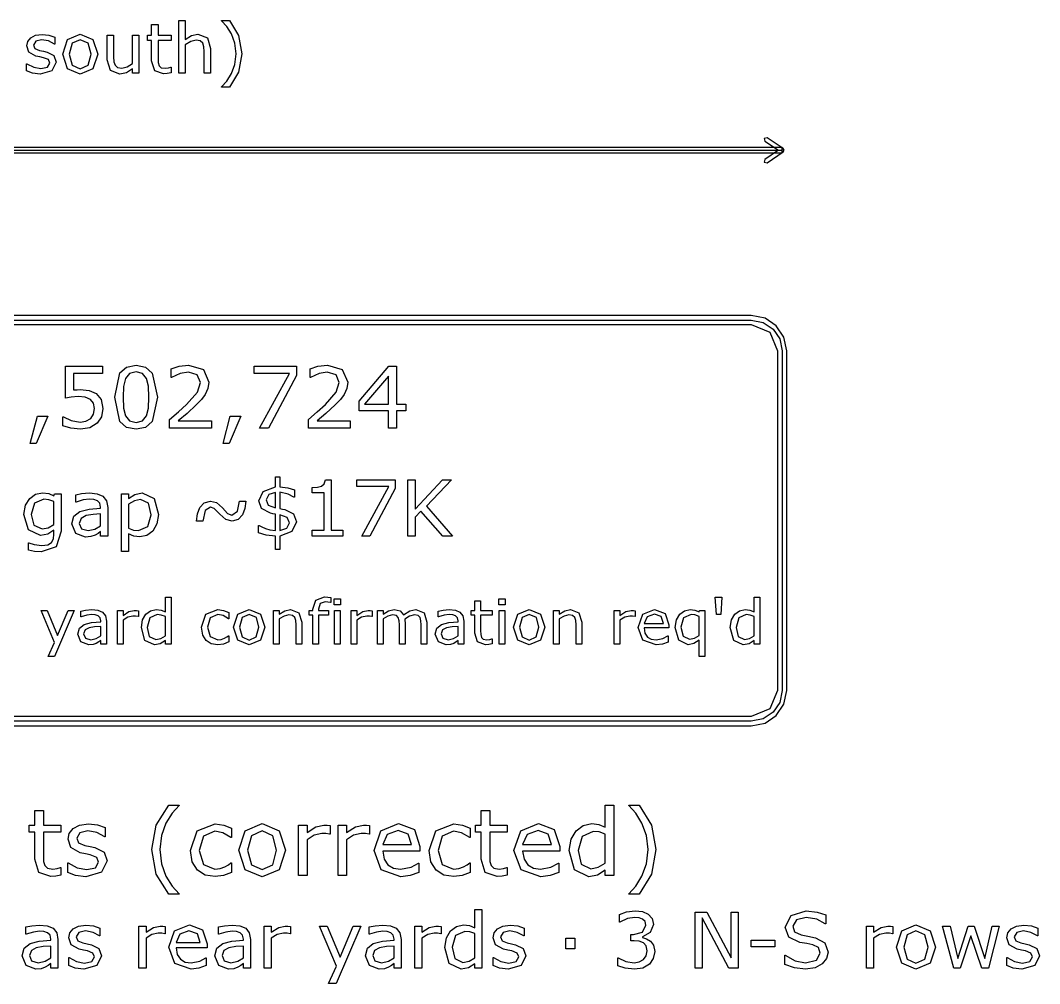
# Model space of a CAD drawing. Extents: x -1 to 182, y 89 to 480.
# Drawn here: x 127.88 to 162.81, y 310.62 to 343.65 of the extents above; entities that cross this region are included whole.
import ezdxf

# ---------------------------------------------------------------- set-up
doc = ezdxf.new("R2010")
doc.units = 0
doc.header["$MEASUREMENT"] = 0
doc.layers.add('Layer 1', color=7, linetype='Continuous')

msp = doc.modelspace()

# ---------------------------------------------------------------- linework, layer by layer
at = {"layer": 'Layer 1', "color": 7}
for points in [[(133.047654, 341.853791), (132.912778, 341.827047), (132.783717, 341.816596), (132.48141, 341.923567), (132.377929, 342.266567), (132.377929, 342.957224), (132.230262, 342.957224), (132.230262, 343.140932), (132.377929, 343.140932), (132.377929, 343.514166), (132.596519, 343.514166), (132.596519, 343.140932), (133.047654, 343.140932), (133.047654, 342.957224), (132.596519, 342.957224), (132.596519, 342.365399), (132.601176, 342.204943), (132.633733, 342.097975), (132.703495, 342.029374), (132.840695, 342.008445), (132.952317, 342.023553), (133.036031, 342.050294), (133.047646, 342.050294), (133.047654, 341.853791)], [(134.39757, 341.842176), (134.17898, 341.842176), (134.17898, 342.581664), (134.168529, 342.749095), (134.130159, 342.872343), (134.046442, 342.944434), (133.904591, 342.968855), (133.717393, 342.924672), (133.530196, 342.811889), (133.530196, 341.842176), (133.311605, 341.842176), (133.311605, 343.651365), (133.530196, 343.651365), (133.530196, 342.996755), (133.741812, 343.129306), (133.966215, 343.176976), (134.287125, 343.050241), (134.397583, 342.685148), (134.39757, 341.842176)], [(135.474248, 342.50725), (135.3603, 341.87822), (135.040554, 341.363135), (134.774291, 341.363135), (134.774291, 341.37475), (134.953351, 341.571248), (135.112643, 341.829373), (135.226588, 342.143306), (135.269609, 342.507237), (135.226588, 342.870007), (135.112643, 343.185101), (134.953351, 343.443226), (134.774291, 343.639726), (134.774291, 343.651342), (135.040554, 343.651342), (135.3603, 343.136257), (135.474248, 342.507227), (135.474248, 342.50725)], [(129.108365, 342.216572), (128.960699, 341.924729), (128.559562, 341.810783), (128.294463, 341.844502), (128.093311, 341.920077), (128.093311, 342.165412), (128.104926, 342.165412), (128.335143, 342.041), (128.578152, 341.995655), (128.803719, 342.042164), (128.88511, 342.188666), (128.840928, 342.304937), (128.671168, 342.372377), (128.549085, 342.396798), (128.413047, 342.427029), (128.170038, 342.55958), (128.099114, 342.775844), (128.131668, 342.926998), (128.232826, 343.053733), (128.397931, 343.139776), (128.623499, 343.17233), (128.858366, 343.143263), (129.057192, 343.074662), (129.057192, 342.840956), (129.045577, 342.840956), (128.842102, 342.944439), (128.607235, 342.987458), (128.404921, 342.94095), (128.322369, 342.804912), (128.372364, 342.683989), (128.530495, 342.617714), (128.665369, 342.589808), (128.790943, 342.564223), (129.025813, 342.444465), (129.108365, 342.216572), (129.108365, 342.216572)], [(130.528044, 342.490973), (130.365264, 341.989842), (129.929245, 341.806132), (129.4909, 341.989842), (129.329282, 342.490973), (129.4909, 342.992104), (129.929245, 343.176976), (130.365264, 342.992104), (130.528044, 342.490973), (130.528044, 342.490973)], [(131.943073, 341.842176), (131.72448, 341.842176), (131.72448, 341.986353), (131.512867, 341.85264), (131.289625, 341.806132), (130.97104, 341.930541), (130.857092, 342.297963), (130.857092, 343.140932), (131.075686, 343.140932), (131.075686, 342.401444), (131.084972, 342.231687), (131.124506, 342.111926), (131.205895, 342.037512), (131.351236, 342.014255), (131.536108, 342.058438), (131.724467, 342.171222), (131.724467, 343.140929), (131.94306, 343.140929), (131.943073, 341.842176)], [(130.302476, 342.490973), (130.203646, 342.865369), (129.929245, 342.988617), (129.652517, 342.865369), (129.554849, 342.490973), (129.653679, 342.120065), (129.929245, 341.994491), (130.202482, 342.118903), (130.302476, 342.490973), (130.302476, 342.490973)], [(153.470025, 339.624743), (153.373907, 339.605111), (153.393037, 339.508993), (153.86174, 339.196351), (153.393037, 338.883709), (153.373907, 338.787592), (153.470025, 338.76796), (154.026062, 339.138479), (154.057118, 339.196357), (154.026062, 339.254234), (153.470025, 339.624743)], [(94.720714, 339.288847), (94.720714, 339.103845), (153.987306, 339.103845), (153.987306, 339.288847), (94.720714, 339.288847)], [(94.720714, 339.196346), (153.987306, 339.196346)], [(95.779046, 333.534167), (95.305597, 333.438446), (94.918738, 333.177496), (94.657788, 332.790637), (94.562067, 332.317188), (94.562067, 320.675536), (94.657788, 320.202087), (94.918738, 319.815228), (95.305597, 319.554278), (95.779046, 319.458557), (152.928974, 319.458557), (153.402423, 319.554278), (153.789282, 319.815228), (154.050232, 320.202087), (154.145953, 320.675536), (154.145953, 332.317188), (154.050232, 332.790637), (153.789282, 333.177496), (153.402423, 333.438446), (152.928974, 333.534167), (95.779046, 333.534167)], [(95.779046, 333.37552), (152.928974, 333.37552), (153.34169, 333.292606), (153.678008, 333.066222), (153.904392, 332.729904), (153.987306, 332.317188), (153.987306, 320.675536), (153.904392, 320.26282), (153.678008, 319.926502), (153.34169, 319.700118), (152.928974, 319.617204), (95.779046, 319.617204), (95.36633, 319.700118), (95.030012, 319.926502), (94.803628, 320.26282), (94.720714, 320.675536), (94.720714, 332.317188), (94.803628, 332.729904), (95.030012, 333.066222), (95.36633, 333.292606), (95.779046, 333.37552), (95.779046, 333.37552)], [(95.779046, 333.216873), (152.928974, 333.216873), (153.566735, 332.954949), (153.828659, 332.317188), (153.828659, 320.675536), (153.566735, 320.037775), (152.928974, 319.775851), (95.779046, 319.775851), (95.141285, 320.037775), (94.879361, 320.675536), (94.879361, 332.317188), (95.141285, 332.954949), (95.779046, 333.216873), (95.779046, 333.216873)], [(130.709881, 330.343539), (130.65588, 330.06074), (130.508084, 329.833362), (130.263654, 329.679886), (129.936801, 329.627305), (129.602842, 329.664251), (129.331414, 329.750939), (129.331414, 330.050791), (129.351311, 330.050791), (129.624162, 329.924313), (129.931121, 329.873155), (130.125811, 329.901577), (130.294922, 330.001052), (130.388714, 330.147427), (130.421398, 330.34496), (130.383031, 330.529702), (130.279291, 330.650495), (130.098811, 330.725814), (129.862906, 330.748542), (129.62132, 330.731502), (129.422367, 330.697395), (129.422367, 331.787379), (130.695673, 331.787379), (130.695673, 331.538687), (129.696639, 331.538687), (129.696639, 330.975929), (129.821694, 330.984449), (129.932541, 330.98728), (130.233814, 330.957438), (130.471137, 330.855118), (130.647355, 330.653323), (130.709884, 330.343523), (130.709881, 330.343539)], [(132.574363, 330.730076), (132.395304, 329.893049), (132.168284, 329.693741), (131.842497, 329.627305), (131.512802, 329.694807), (131.285426, 329.897312), (131.110632, 330.727235), (131.288267, 331.559999), (131.515644, 331.762506), (131.842497, 331.830009), (132.171837, 331.761441), (132.398148, 331.555737), (132.574363, 330.730076), (132.574363, 330.730076)], [(132.200613, 330.084899), (132.267407, 330.354908), (132.285875, 330.730076), (132.267407, 331.105247), (132.199192, 331.375257), (132.062768, 331.540105), (131.842497, 331.595527), (131.620806, 331.540105), (131.482958, 331.372415), (131.416167, 331.098143), (131.399128, 330.727235), (131.414765, 330.356329), (131.481556, 330.089161), (131.613718, 329.92005), (131.842516, 329.861786), (132.064207, 329.917209), (132.200632, 330.084899), (132.200613, 330.084899)], [(134.427479, 329.671358), (132.99501, 329.671358), (132.99501, 329.968368), (133.293441, 330.224167), (133.573397, 330.478543), (133.947147, 330.897766), (134.048045, 331.234567), (133.938619, 331.491787), (133.635926, 331.585579), (133.355968, 331.540105), (133.061802, 331.400837), (133.047594, 331.400837), (133.047594, 331.699268), (133.31618, 331.790218), (133.643032, 331.831429), (134.153209, 331.673688), (134.337952, 331.248778), (134.306688, 331.022824), (134.217159, 330.825292), (134.086418, 330.651916), (133.905938, 330.462911), (133.591873, 330.173007), (133.289179, 329.914367), (134.427481, 329.914367), (134.427479, 329.671358)], [(137.342154, 331.470469), (136.384332, 329.671358), (136.080217, 329.671358), (137.099145, 331.538684), (135.894054, 331.538684), (135.894054, 331.787376), (137.342154, 331.787376), (137.342154, 331.470469)], [(139.186742, 329.671358), (137.754274, 329.671358), (137.754274, 329.968368), (138.052705, 330.224167), (138.33266, 330.478543), (138.70641, 330.897766), (138.807309, 331.234567), (138.697883, 331.491787), (138.395189, 331.585579), (138.115234, 331.540105), (137.821065, 331.400837), (137.806857, 331.400837), (137.806857, 331.699268), (138.075446, 331.790218), (138.402298, 331.831429), (138.912473, 331.673688), (139.097215, 331.248778), (139.065952, 331.022824), (138.976422, 330.825292), (138.845681, 330.651916), (138.665201, 330.462911), (138.351139, 330.173007), (138.048442, 329.914367), (139.186745, 329.914367), (139.186742, 329.671358)], [(141.085331, 330.266799), (140.771269, 330.266799), (140.771269, 329.671358), (140.498418, 329.671358), (140.498418, 330.266799), (139.485173, 330.266799), (139.485173, 330.593652), (140.509787, 331.787376), (140.771269, 331.787376), (140.771269, 330.494174), (141.085331, 330.494174), (141.085331, 330.266799)], [(140.498418, 330.494174), (140.498418, 331.449155), (139.678443, 330.494174), (140.498418, 330.494174)], [(128.824082, 330.076371), (128.423331, 329.145552), (128.21585, 329.145552), (128.463122, 330.076371), (128.824082, 330.076371)], [(135.433616, 330.076371), (135.032866, 329.145552), (134.825385, 329.145552), (135.072656, 330.076371), (135.433616, 330.076371)], [(137.342866, 326.458127), (137.186545, 326.124813), (136.777007, 325.968492), (136.777007, 325.500821), (136.624563, 325.500821), (136.624563, 325.962034), (136.304171, 325.994332), (136.044496, 326.077014), (136.044496, 326.332813), (136.06516, 326.332813), (136.15301, 326.279843), (136.275739, 326.224291), (136.43206, 326.177783), (136.624555, 326.15323), (136.624555, 326.712624), (136.528953, 326.732018), (136.447564, 326.752682), (136.145257, 326.911588), (136.053532, 327.175136), (136.203394, 327.498113), (136.624555, 327.651852), (136.624555, 328.003249), (136.776999, 328.003249), (136.776999, 327.654434), (137.044427, 327.62343), (137.274386, 327.557541), (137.274386, 327.304327), (137.256289, 327.304327), (137.05346, 327.408972), (136.776989, 327.467109), (136.776989, 326.910294), (136.860965, 326.892197), (136.939771, 326.875396), (137.236911, 326.733285), (137.342847, 326.458109), (137.342866, 326.458127)], [(138.926744, 325.967196), (137.885467, 325.967196), (137.885467, 326.163567), (138.285959, 326.163567), (138.285959, 327.45289), (137.885467, 327.45289), (137.885467, 327.628592), (138.059875, 327.641504), (138.200691, 327.681551), (138.293711, 327.762942), (138.333758, 327.8973), (138.534005, 327.8973), (138.534005, 326.163559), (138.926744, 326.163559), (138.926744, 325.967196)], [(140.723792, 327.602753), (139.853044, 325.967196), (139.576576, 325.967196), (140.502876, 327.664766), (139.407335, 327.664766), (139.407335, 327.890849), (140.723792, 327.890849), (140.723792, 327.602753)], [(142.695245, 325.967196), (142.363225, 325.967196), (141.60229, 326.823731), (141.411086, 326.61961), (141.411086, 325.967196), (141.15529, 325.967196), (141.15529, 327.890849), (141.411086, 327.890849), (141.411086, 326.887035), (142.345138, 327.890849), (142.655195, 327.890849), (141.796075, 326.986513), (142.695245, 325.967196)], [(129.272309, 326.131261), (129.105651, 325.592533), (128.592765, 325.42071), (128.367972, 325.437511), (128.153514, 325.482729), (128.153514, 325.730775), (128.166426, 325.730775), (128.355045, 325.67393), (128.613426, 325.63905), (128.81884, 325.668762), (128.945448, 325.751444), (129.010044, 325.872883), (129.029411, 326.031789), (129.029411, 326.163564), (128.81883, 326.031789), (128.564325, 325.989156), (128.153496, 326.17519), (128.002342, 326.70229), (128.054018, 327.022684), (128.197422, 327.25652), (128.401543, 327.39863), (128.640546, 327.450305), (128.849836, 327.424456), (129.029411, 327.348235), (129.044916, 327.410245), (129.272293, 327.410245), (129.272309, 326.131261)], [(130.871692, 325.967196), (130.630104, 325.967196), (130.630104, 326.120932), (130.542254, 326.058922), (130.436318, 325.996909), (130.296793, 325.947818), (130.11205, 325.927154), (129.781322, 326.056345), (129.64567, 326.385774), (129.715433, 326.650617), (129.916971, 326.810814), (130.233489, 326.88962), (130.630104, 326.920626), (130.630104, 326.958091), (130.600391, 327.095034), (130.517709, 327.180298), (130.393686, 327.220348), (130.242532, 327.230694), (130.029368, 327.204844), (129.786489, 327.132499), (129.773577, 327.132499), (129.773577, 327.379252), (129.978992, 327.421887), (130.243831, 327.445143), (130.508674, 327.419294), (130.705044, 327.334029), (130.829068, 327.180291), (130.8717, 326.946455), (130.871692, 325.967196)], [(132.609309, 326.706168), (132.558925, 326.384483), (132.416814, 326.139019), (132.215276, 325.99045), (131.971106, 325.938774), (131.766985, 325.963328), (131.582243, 326.039552), (131.582243, 325.434937), (131.339364, 325.434937), (131.339364, 327.410266), (131.582243, 327.410266), (131.582243, 327.259112), (131.799283, 327.394764), (132.057664, 327.450316), (132.463323, 327.252654), (132.609309, 326.706176), (132.609309, 326.706168)], [(136.624563, 326.932257), (136.624563, 327.465815), (136.392021, 327.389594), (136.29771, 327.208725), (136.367473, 327.031735), (136.624563, 326.932257), (136.624563, 326.932257)], [(129.02943, 326.363803), (129.02943, 327.150578), (128.848561, 327.212588), (128.683196, 327.231956), (128.367972, 327.097598), (128.252992, 326.707441), (128.338257, 326.339247), (128.621186, 326.213933), (128.833059, 326.25398), (129.02943, 326.363793), (129.02943, 326.363803)], [(132.35868, 326.699713), (132.269537, 327.089869), (131.995654, 327.219063), (131.785072, 327.173845), (131.582243, 327.054989), (131.582243, 326.237211), (131.759233, 326.173907), (131.928474, 326.157106), (132.244992, 326.294049), (132.35868, 326.699707), (132.35868, 326.699713)], [(135.602664, 327.164802), (135.572948, 326.912879), (135.488975, 326.691963), (135.345574, 326.535642), (135.132407, 326.478796), (134.916658, 326.529181), (134.713829, 326.712632), (134.522628, 326.915461), (134.398605, 326.956803), (134.212568, 326.843117), (134.136347, 326.477505), (133.920598, 326.477505), (133.94902, 326.728137), (134.032993, 326.950344), (134.177688, 327.104083), (134.390852, 327.163508), (134.60531, 327.113123), (134.810722, 326.929675), (134.979962, 326.743639), (135.124657, 326.685502), (135.319734, 326.815986), (135.386915, 327.164802), (135.602664, 327.164802)], [(130.630104, 326.32247), (130.630104, 326.724255), (130.367847, 326.704888), (130.130135, 326.66742), (129.960897, 326.574403), (129.896302, 326.402581), (129.971231, 326.215253), (130.1999, 326.153243), (130.433736, 326.202334), (130.630104, 326.322481), (130.630104, 326.32247)], [(137.098695, 326.424538), (137.022472, 326.601528), (136.777007, 326.690672), (136.777007, 326.15582), (137.014719, 326.234626), (137.098695, 326.424538), (137.098695, 326.424538)], [(133.041323, 322.263034), (132.847021, 322.263034), (132.847021, 322.383956), (132.672354, 322.271302), (132.474951, 322.230996), (132.146289, 322.390158), (132.025367, 322.831475), (132.066708, 323.092957), (132.180396, 323.288293), (132.343694, 323.408184), (132.537996, 323.449525), (132.699228, 323.429893), (132.847021, 323.370981), (132.847021, 323.871209), (133.041323, 323.871209), (133.041323, 322.263034)], [(138.515918, 323.683101), (138.505573, 323.683101), (138.421856, 323.701701), (138.330906, 323.712047), (138.149005, 323.656238), (138.093194, 323.456766), (138.093194, 323.417492), (138.44356, 323.417492), (138.44356, 323.254194), (138.099396, 323.254194), (138.099396, 322.263034), (137.905094, 322.263034), (137.905094, 323.254186), (137.773834, 323.254186), (137.773834, 323.417484), (137.905094, 323.417484), (137.905094, 323.455724), (138.007414, 323.770951), (138.303, 323.881538), (138.41979, 323.875347), (138.515908, 323.860875), (138.515918, 323.683101)], [(151.926969, 323.871204), (151.882527, 323.272791), (151.741967, 323.272791), (151.697525, 323.871204), (151.926969, 323.871204)], [(153.224045, 322.263034), (153.029743, 322.263034), (153.029743, 322.383956), (152.855076, 322.271302), (152.657673, 322.230996), (152.329011, 322.390158), (152.208089, 322.831475), (152.24943, 323.092957), (152.363118, 323.288293), (152.526416, 323.408184), (152.720718, 323.449525), (152.88195, 323.429893), (153.029743, 323.370981), (153.029743, 323.871209), (153.224045, 323.871209), (153.224045, 322.263034)], [(138.847682, 323.610754), (138.628572, 323.610754), (138.628572, 323.812292), (138.847682, 323.812292), (138.847682, 323.610754)], [(144.052524, 322.273369), (143.932636, 322.249609), (143.817913, 322.240296), (143.549197, 322.335382), (143.457212, 322.640271), (143.457212, 323.254186), (143.325955, 323.254186), (143.325955, 323.417484), (143.457212, 323.417484), (143.457212, 323.749247), (143.651517, 323.749247), (143.651517, 323.417484), (144.052524, 323.417484), (144.052524, 323.254186), (143.651517, 323.254186), (143.651517, 322.728121), (143.655644, 322.585495), (143.684584, 322.490411), (143.746595, 322.429433), (143.868551, 322.410833), (143.96777, 322.424274), (144.042184, 322.448033), (144.052529, 322.448033), (144.052524, 322.273369)], [(144.495907, 323.610754), (144.2768, 323.610754), (144.2768, 323.812292), (144.495907, 323.812292), (144.495907, 323.610754)], [(129.717499, 323.417484), (129.04364, 321.837222), (128.8359, 321.837222), (129.050874, 322.318845), (128.590955, 323.417484), (128.801796, 323.417484), (129.156295, 322.561724), (129.513894, 323.417484), (129.717499, 323.417484)], [(130.827509, 322.263034), (130.634239, 322.263034), (130.634239, 322.386023), (130.563958, 322.336413), (130.47921, 322.286804), (130.36759, 322.247532), (130.219794, 322.230996), (129.955211, 322.334347), (129.846692, 322.597898), (129.902501, 322.809771), (130.063732, 322.937927), (130.316946, 323.000972), (130.634239, 323.025763), (130.634239, 323.055735), (130.610453, 323.165291), (130.544308, 323.233503), (130.445089, 323.265542), (130.324167, 323.273797), (130.153635, 323.253133), (129.959333, 323.195255), (129.948988, 323.195255), (129.948988, 323.392658), (130.11332, 323.426765), (130.325193, 323.445365), (130.537066, 323.424702), (130.694162, 323.356487), (130.793381, 323.233498), (130.827488, 323.04643), (130.827509, 322.263034)], [(131.922015, 323.205611), (131.91167, 323.205611), (131.826921, 323.220084), (131.730804, 323.225243), (131.557171, 323.184936), (131.395939, 323.082617), (131.395939, 322.263034), (131.201638, 322.263034), (131.201638, 323.417484), (131.395939, 323.417484), (131.395939, 323.246952), (131.599547, 323.378209), (131.780413, 323.417484), (131.853792, 323.414388), (131.922007, 323.405101), (131.922015, 323.205611)], [(132.847021, 322.547254), (132.847021, 323.209746), (132.706461, 323.258321), (132.571069, 323.271762), (132.316821, 323.158073), (132.22587, 322.835613), (132.296151, 322.522455), (132.52146, 322.416003), (132.68889, 322.452174), (132.847021, 322.54726), (132.847021, 322.547254)], [(135.021563, 322.335382), (134.836561, 322.263034), (134.651559, 322.237184), (134.422115, 322.273358), (134.243316, 322.38498), (134.126529, 322.573083), (134.085188, 322.838698), (134.240215, 323.283115), (134.651559, 323.444344), (134.845864, 323.416441), (135.021563, 323.348226), (135.021563, 323.132221), (135.011217, 323.132221), (134.827248, 323.238673), (134.64328, 323.275882), (134.381798, 323.164259), (134.286715, 322.838698), (134.379732, 322.517272), (134.64328, 322.40565), (134.763171, 322.421154), (134.872724, 322.461461), (134.952305, 322.506937), (135.011217, 322.54931), (135.021563, 322.54931), (135.021563, 322.335382)], [(136.254562, 322.839743), (136.109867, 322.394291), (135.722295, 322.230996), (135.332654, 322.394291), (135.188993, 322.839743), (135.332654, 323.285192), (135.722295, 323.449525), (136.109867, 323.285192), (136.254562, 322.839743), (136.254562, 322.839743)], [(136.054055, 322.839743), (135.966206, 323.172538), (135.722295, 323.282091), (135.476315, 323.172538), (135.389497, 322.839743), (135.477349, 322.510046), (135.722295, 322.398426), (135.965174, 322.509014), (136.054055, 322.839743), (136.054055, 322.839743)], [(137.520631, 322.263034), (137.326329, 322.263034), (137.326329, 322.920359), (137.317016, 323.069187), (137.282909, 323.17874), (137.208495, 323.242819), (137.082405, 323.264515), (136.916009, 323.22524), (136.74961, 323.124987), (136.74961, 322.263034), (136.555305, 322.263034), (136.555305, 323.417484), (136.74961, 323.417484), (136.74961, 323.289328), (136.937712, 323.407149), (137.137182, 323.449525), (137.422436, 323.336868), (137.520621, 323.012341), (137.520631, 322.263034)], [(138.835278, 322.263034), (138.640976, 322.263034), (138.640976, 323.417484), (138.835278, 323.417484), (138.835278, 322.263034)], [(139.940118, 323.205611), (139.929773, 323.205611), (139.845025, 323.220084), (139.748907, 323.225243), (139.575274, 323.184936), (139.414043, 323.082617), (139.414043, 322.263034), (139.219741, 322.263034), (139.219741, 323.417484), (139.414043, 323.417484), (139.414043, 323.246952), (139.617647, 323.378209), (139.798516, 323.417484), (139.871896, 323.414388), (139.940108, 323.405101), (139.940118, 323.205611)], [(141.807704, 322.263034), (141.613399, 322.263034), (141.613399, 322.920359), (141.606176, 323.064017), (141.578271, 323.174604), (141.510059, 323.241785), (141.3819, 323.264512), (141.218602, 323.223171), (141.055307, 323.119817), (141.060466, 323.064006), (141.062583, 323.001996), (141.062583, 322.263034), (140.868281, 322.263034), (140.868281, 322.920359), (140.861058, 323.065051), (140.833152, 323.175639), (140.76494, 323.241785), (140.636784, 323.264512), (140.476587, 323.225238), (140.317422, 323.124985), (140.317422, 322.263034), (140.12312, 322.263034), (140.12312, 323.417484), (140.317422, 323.417484), (140.317422, 323.289328), (140.498291, 323.407149), (140.69156, 323.449525), (140.89103, 323.399915), (141.014021, 323.262454), (141.228995, 323.405083), (141.436732, 323.449525), (141.71682, 323.33377), (141.80777, 323.012341), (141.807704, 322.263034)], [(143.07894, 322.263034), (142.885673, 322.263034), (142.885673, 322.386023), (142.815392, 322.336413), (142.730643, 322.286804), (142.619021, 322.247532), (142.471228, 322.230996), (142.206645, 322.334347), (142.098123, 322.597898), (142.153935, 322.809771), (142.315166, 322.937927), (142.56838, 323.000972), (142.885673, 323.025763), (142.885673, 323.055735), (142.861914, 323.165291), (142.795768, 323.233503), (142.696549, 323.265542), (142.575627, 323.273797), (142.405095, 323.253133), (142.210791, 323.195255), (142.200446, 323.195255), (142.200446, 323.392658), (142.364778, 323.426765), (142.576651, 323.445365), (142.788524, 323.424702), (142.94562, 323.356487), (143.044838, 323.233498), (143.078943, 323.04643), (143.07894, 322.263034)], [(144.483506, 322.263034), (144.289201, 322.263034), (144.289201, 323.417484), (144.483506, 323.417484), (144.483506, 322.263034)], [(145.851895, 322.839743), (145.707202, 322.394291), (145.319628, 322.230996), (144.92999, 322.394291), (144.786329, 322.839743), (144.92999, 323.285192), (145.319628, 323.449525), (145.707202, 323.285192), (145.851895, 322.839743), (145.851895, 322.839743)], [(145.651391, 322.839743), (145.563542, 323.172538), (145.319628, 323.282091), (145.07365, 323.172538), (144.986833, 322.839743), (145.074682, 322.510046), (145.319628, 322.398426), (145.562507, 322.509014), (145.651391, 322.839743), (145.651391, 322.839743)], [(147.117967, 322.263034), (146.923662, 322.263034), (146.923662, 322.920359), (146.914349, 323.069187), (146.880241, 323.17874), (146.805828, 323.242819), (146.679738, 323.264515), (146.513339, 323.22524), (146.346943, 323.124987), (146.346943, 322.263034), (146.152638, 322.263034), (146.152638, 323.417484), (146.346943, 323.417484), (146.346943, 323.289328), (146.535043, 323.407149), (146.734514, 323.449525), (147.019769, 323.336868), (147.117953, 323.012341), (147.117967, 322.263034)], [(148.956612, 323.205611), (148.946267, 323.205611), (148.861516, 323.220084), (148.765398, 323.225243), (148.591765, 323.184936), (148.430536, 323.082617), (148.430536, 322.263034), (148.236232, 322.263034), (148.236232, 323.417484), (148.430536, 323.417484), (148.430536, 323.246952), (148.634141, 323.378209), (148.815007, 323.417484), (148.888389, 323.414388), (148.956602, 323.405101), (148.956612, 323.205611)], [(150.105895, 322.820106), (149.2553, 322.820106), (149.287341, 322.634069), (149.37519, 322.504879), (149.502315, 322.430465), (149.665613, 322.405673), (149.90229, 322.452182), (150.072822, 322.545201), (150.083167, 322.545201), (150.083167, 322.333328), (149.882663, 322.264082), (149.66769, 322.236176), (149.219139, 322.391206), (149.057908, 322.833554), (149.211903, 323.283139), (149.619112, 323.449538), (149.978781, 323.313111), (150.105905, 322.925539), (150.105895, 322.820106)], [(149.916757, 322.968934), (149.839245, 323.205611), (149.608767, 323.289328), (149.359688, 323.197343), (149.2553, 322.968934), (149.916757, 322.968934)], [(151.336825, 321.837222), (151.142523, 321.837222), (151.142523, 322.393259), (150.963723, 322.277504), (150.771485, 322.240296), (150.442825, 322.398426), (150.320868, 322.836642), (150.363241, 323.099159), (150.47693, 323.291394), (150.637127, 323.408184), (150.831431, 323.449525), (150.995761, 323.428861), (151.142523, 323.367882), (151.154932, 323.417492), (151.336833, 323.417492), (151.336825, 321.837222)], [(151.142523, 322.556557), (151.142523, 323.209746), (150.999894, 323.260388), (150.865536, 323.27486), (150.609221, 323.16014), (150.521372, 322.845947), (150.591653, 322.533821), (150.814895, 322.4253), (150.984392, 322.461474), (151.142523, 322.55656), (151.142523, 322.556557)], [(153.029743, 322.547254), (153.029743, 323.209746), (152.889183, 323.258321), (152.753791, 323.271762), (152.499543, 323.158073), (152.408592, 322.835613), (152.478873, 322.522455), (152.704182, 322.416003), (152.871612, 322.452174), (153.029743, 322.54726), (153.029743, 322.547254)], [(130.634239, 322.547254), (130.634239, 322.86868), (130.424433, 322.853176), (130.234264, 322.823204), (130.098872, 322.74879), (130.047196, 322.611331), (130.10714, 322.461469), (130.290075, 322.411859), (130.477143, 322.451134), (130.634239, 322.547252), (130.634239, 322.547254)], [(142.885673, 322.547254), (142.885673, 322.86868), (142.675867, 322.853176), (142.485698, 322.823204), (142.350305, 322.74879), (142.29863, 322.611331), (142.358574, 322.461469), (142.541506, 322.411859), (142.728577, 322.451134), (142.885673, 322.547252), (142.885673, 322.547254)], [(129.268433, 314.341049), (129.088598, 314.305393), (128.916516, 314.29145), (128.51344, 314.434079), (128.375465, 314.891413), (128.375465, 315.812286), (128.178578, 315.812286), (128.178578, 316.057232), (128.375465, 316.057232), (128.375465, 316.554875), (128.666919, 316.554875), (128.666919, 316.057232), (129.268433, 316.057232), (129.268433, 315.812286), (128.666919, 315.812286), (128.666919, 315.023189), (128.673111, 314.809249), (128.716518, 314.666621), (128.809535, 314.575154), (128.99247, 314.547249), (129.141298, 314.56741), (129.252918, 314.603068), (129.268422, 314.603068), (129.268433, 314.341049)], [(133.317794, 313.686827), (132.962776, 313.686827), (132.536446, 314.373606), (132.384517, 315.212312), (132.536446, 316.051019), (132.962776, 316.7378), (133.317794, 316.7378), (133.317794, 316.722296), (133.077497, 316.460298), (132.866658, 316.116133), (132.71473, 315.696005), (132.657368, 315.212312), (132.713179, 314.727073), (132.866658, 314.308494), (133.079047, 313.96433), (133.317794, 313.702329), (133.317794, 313.686827)], [(144.568254, 314.341049), (144.38842, 314.305393), (144.216338, 314.29145), (143.813262, 314.434079), (143.675287, 314.891413), (143.675287, 315.812286), (143.4784, 315.812286), (143.4784, 316.057232), (143.675287, 316.057232), (143.675287, 316.554875), (143.966741, 316.554875), (143.966741, 316.057232), (144.568254, 316.057232), (144.568254, 315.812286), (143.966741, 315.812286), (143.966741, 315.023189), (143.972932, 314.809249), (144.01634, 314.666621), (144.109359, 314.575154), (144.292292, 314.547249), (144.44112, 314.56741), (144.552742, 314.603068), (144.568246, 314.603068), (144.568254, 314.341049)], [(148.216089, 314.325544), (147.924635, 314.325544), (147.924635, 314.506929), (147.662635, 314.337948), (147.366529, 314.277485), (146.873537, 314.516229), (146.692152, 315.178205), (146.754165, 315.570428), (146.924697, 315.863433), (147.169642, 316.043267), (147.461096, 316.105277), (147.702944, 316.075821), (147.924635, 315.987456), (147.924635, 316.737797), (148.216089, 316.737797), (148.216089, 314.325544)], [(149.664062, 315.21231), (149.512133, 314.373603), (149.085803, 313.686825), (148.730785, 313.686825), (148.730785, 313.702329), (148.969532, 313.96433), (149.18192, 314.308494), (149.333849, 314.727073), (149.391211, 315.212312), (149.333849, 315.696005), (149.18192, 316.116133), (148.969532, 316.460298), (148.730785, 316.722296), (148.730785, 316.7378), (149.085803, 316.7378), (149.512133, 316.051019), (149.664062, 315.212312), (149.664062, 315.21231)], [(130.857481, 314.824741), (130.660595, 314.435618), (130.125743, 314.28369), (129.772278, 314.328648), (129.504076, 314.429417), (129.504076, 314.756529), (129.51958, 314.756529), (129.826536, 314.590646), (130.150547, 314.530186), (130.451304, 314.592196), (130.559825, 314.787532), (130.500913, 314.942562), (130.274571, 315.032481), (130.111791, 315.065035), (129.930406, 315.105344), (129.606395, 315.282075), (129.511828, 315.570431), (129.555236, 315.771969), (129.690112, 315.94095), (129.910253, 316.055671), (130.21101, 316.099081), (130.524168, 316.060322), (130.789269, 315.968856), (130.789269, 315.657246), (130.773765, 315.657246), (130.502464, 315.795223), (130.189306, 315.852582), (129.919556, 315.790572), (129.809484, 315.609187), (129.876146, 315.447958), (130.086987, 315.35959), (130.266821, 315.322384), (130.434252, 315.288277), (130.747409, 315.128598), (130.857481, 314.824741), (130.857481, 314.824741)], [(135.113029, 314.434068), (134.835526, 314.325547), (134.558026, 314.286791), (134.21386, 314.341049), (133.94566, 314.508482), (133.770477, 314.790633), (133.708466, 315.189058), (133.941008, 315.855683), (134.558026, 316.09753), (134.849481, 316.055671), (135.113029, 315.953351), (135.113029, 315.62934), (135.097524, 315.62934), (134.821572, 315.789021), (134.54562, 315.844833), (134.153397, 315.677402), (134.010771, 315.189058), (134.150296, 314.706919), (134.54562, 314.539486), (134.725455, 314.562743), (134.889784, 314.623205), (135.009156, 314.691417), (135.097524, 314.754981), (135.113029, 314.754981), (135.113029, 314.434068)], [(136.962528, 315.190609), (136.745485, 314.522433), (136.164127, 314.277488), (135.579666, 314.522433), (135.364176, 315.190609), (135.579666, 315.858784), (136.164127, 316.10528), (136.745485, 315.858784), (136.962528, 315.190609), (136.962528, 315.190609)], [(136.661771, 315.190609), (136.529995, 315.689803), (136.164127, 315.854133), (135.795158, 315.689803), (135.664933, 315.190609), (135.796709, 314.696066), (136.164127, 314.528635), (136.528445, 314.694516), (136.661771, 315.190609), (136.661771, 315.190609)], [(138.494215, 315.739412), (138.47871, 315.739412), (138.351586, 315.761108), (138.207407, 315.76886), (137.946959, 315.708398), (137.705114, 315.554918), (137.705114, 314.325544), (137.413658, 314.325544), (137.413658, 316.057219), (137.705114, 316.057219), (137.705114, 315.801422), (138.01052, 315.998309), (138.281821, 316.057219), (138.391892, 316.052562), (138.494212, 316.038618), (138.494215, 315.739412)], [(139.849168, 315.739412), (139.833663, 315.739412), (139.706539, 315.761108), (139.562363, 315.76886), (139.301912, 315.708398), (139.060068, 315.554918), (139.060068, 314.325544), (138.768614, 314.325544), (138.768614, 316.057219), (139.060068, 316.057219), (139.060068, 315.801422), (139.365476, 315.998309), (139.636777, 316.057219), (139.746846, 316.052562), (139.849165, 316.038618), (139.849168, 315.739412)], [(141.573093, 315.161153), (140.297202, 315.161153), (140.345261, 314.882102), (140.477037, 314.688314), (140.667722, 314.576694), (140.912667, 314.539486), (141.267685, 314.609251), (141.523483, 314.748776), (141.538988, 314.748776), (141.538988, 314.430967), (141.238231, 314.327097), (140.915771, 314.28524), (140.242944, 314.517782), (140.001099, 315.181309), (140.232094, 315.855683), (140.842907, 316.10528), (141.382408, 315.900644), (141.573095, 315.319283), (141.573093, 315.161153)], [(141.289388, 315.384395), (141.173117, 315.739412), (140.827403, 315.864986), (140.453782, 315.727011), (140.297202, 315.384395), (141.289388, 315.384395)], [(143.295465, 314.434068), (143.017965, 314.325547), (142.740462, 314.286791), (142.396298, 314.341049), (142.128095, 314.508482), (141.952912, 314.790633), (141.890902, 315.189058), (142.123447, 315.855683), (142.740462, 316.09753), (143.031916, 316.055671), (143.295465, 315.953351), (143.295465, 315.62934), (143.27996, 315.62934), (143.004008, 315.789021), (142.728056, 315.844833), (142.335833, 315.677402), (142.193207, 315.189058), (142.332732, 314.706919), (142.728056, 314.539486), (142.90789, 314.562743), (143.07222, 314.623205), (143.191595, 314.691417), (143.27996, 314.754981), (143.295465, 314.754981), (143.295465, 314.434068)], [(146.369692, 315.161153), (145.093804, 315.161153), (145.141862, 314.882102), (145.273638, 314.688314), (145.464323, 314.576694), (145.709269, 314.539486), (146.064286, 314.609251), (146.320082, 314.748776), (146.335587, 314.748776), (146.335587, 314.430967), (146.03483, 314.327097), (145.712369, 314.28524), (145.039543, 314.517782), (144.797698, 315.181309), (145.02869, 315.855683), (145.639506, 316.10528), (146.179007, 315.900644), (146.369692, 315.319283), (146.369692, 315.161153)], [(146.08599, 315.384395), (145.969719, 315.739412), (145.624001, 315.864986), (145.250384, 315.727011), (145.093804, 315.384395), (146.08599, 315.384395)], [(147.924635, 314.751875), (147.924635, 315.745611), (147.713794, 315.818475), (147.510706, 315.838636), (147.129336, 315.668104), (146.992909, 315.184412), (147.098329, 314.714674), (147.436292, 314.554996), (147.687439, 314.609256), (147.924635, 314.751882), (147.924635, 314.751875)], [(143.697766, 311.150548), (143.454886, 311.150548), (143.454886, 311.301702), (143.236555, 311.160883), (142.9898, 311.110498), (142.578974, 311.309454), (142.42782, 311.861099), (142.479496, 312.187951), (142.621606, 312.432122), (142.825727, 312.581984), (143.068606, 312.63366), (143.270144, 312.609107), (143.454886, 312.535468), (143.454886, 313.160752), (143.697766, 313.160752), (143.697766, 311.150548)], [(149.47906, 312.076848), (149.581121, 311.93732), (149.621171, 311.72028), (149.573368, 311.478692), (149.43901, 311.287491), (149.210342, 311.153133), (148.923539, 311.110498), (148.608312, 311.149257), (148.353807, 311.231939), (148.353807, 311.501949), (148.373175, 311.501949), (148.631556, 311.381799), (148.918361, 311.333999), (149.091475, 311.36113), (149.240047, 311.441227), (149.327896, 311.566544), (149.357609, 311.739658), (149.32402, 311.91019), (149.233586, 312.01742), (149.092769, 312.07168), (148.914485, 312.087185), (148.798214, 312.087185), (148.798214, 312.301643), (148.888646, 312.301643), (149.201288, 312.383031), (149.318853, 312.623328), (149.289137, 312.744766), (149.206455, 312.831325), (149.087602, 312.877833), (148.944198, 312.890745), (148.683232, 312.846819), (148.422268, 312.722795), (148.409357, 312.722795), (148.409357, 312.992805), (148.653527, 313.075487), (148.950667, 313.114246), (149.198714, 313.088396), (149.392499, 313.005714), (149.533318, 312.855852), (149.581118, 312.65044), (149.467429, 312.370096), (149.201296, 312.220233), (149.201296, 312.202136), (149.343406, 312.15821), (149.479058, 312.076821), (149.47906, 312.076848)], [(152.476288, 311.150548), (152.15977, 311.150548), (151.247684, 312.871372), (151.247684, 311.150548), (151.008681, 311.150548), (151.008681, 313.074201), (151.405296, 313.074201), (152.237285, 311.50324), (152.237285, 313.074201), (152.476288, 313.074201), (152.476288, 311.150548)], [(155.561368, 311.699611), (155.508399, 311.477401), (155.362415, 311.291367), (155.120827, 311.162176), (154.790098, 311.115665), (154.415444, 311.154424), (154.078256, 311.269404), (154.078256, 311.589798), (154.096354, 311.589798), (154.433541, 311.402471), (154.792694, 311.336584), (155.162179, 311.425725), (155.295246, 311.663437), (155.231941, 311.852055), (155.042032, 311.946363), (154.83145, 311.988998), (154.592447, 312.031631), (154.212625, 312.216373), (154.089895, 312.55873), (154.294016, 312.954054), (154.812072, 313.109081), (155.184142, 313.070325), (155.483864, 312.974723), (155.483864, 312.672416), (155.465767, 312.672416), (155.176379, 312.826155), (154.810768, 312.888165), (154.480039, 312.802901), (154.356016, 312.583276), (154.418029, 312.394657), (154.63636, 312.290012), (154.871489, 312.246088), (155.129871, 312.193119), (155.452847, 312.021296), (155.561368, 311.699611), (155.561368, 311.699611)], [(129.165079, 311.150548), (128.923493, 311.150548), (128.923493, 311.304284), (128.835644, 311.242274), (128.729707, 311.180261), (128.59018, 311.13117), (128.405437, 311.110506), (128.074708, 311.239697), (127.939057, 311.569134), (128.008822, 311.833976), (128.21036, 311.994174), (128.526875, 312.07298), (128.923493, 312.103986), (128.923493, 312.141451), (128.893778, 312.278394), (128.811096, 312.363658), (128.687073, 312.403708), (128.535919, 312.414054), (128.322755, 312.388204), (128.079876, 312.315859), (128.066964, 312.315859), (128.066964, 312.562612), (128.272378, 312.605247), (128.537221, 312.628503), (128.80206, 312.602654), (128.998431, 312.517389), (129.122454, 312.36365), (129.165087, 312.129815), (129.165079, 311.150548)], [(130.663695, 311.566544), (130.499622, 311.242274), (130.053914, 311.115665), (129.759359, 311.153133), (129.535857, 311.237106), (129.535857, 311.509698), (129.548769, 311.509698), (129.804568, 311.371464), (130.074575, 311.32108), (130.325206, 311.372755), (130.415641, 311.535537), (130.366548, 311.664728), (130.177929, 311.739658), (130.042277, 311.766788), (129.891124, 311.800377), (129.621117, 311.947657), (129.542308, 312.187951), (129.578482, 312.355898), (129.690879, 312.496717), (129.874331, 312.592319), (130.124959, 312.628493), (130.385926, 312.596195), (130.606842, 312.519971), (130.606842, 312.260299), (130.59393, 312.260299), (130.367847, 312.375279), (130.106881, 312.423078), (129.882088, 312.371403), (129.790363, 312.220249), (129.845917, 312.085891), (130.021616, 312.012252), (130.171476, 311.981246), (130.311004, 311.952825), (130.57197, 311.819758), (130.663695, 311.566544), (130.663695, 311.566544)], [(132.841854, 312.32877), (132.828942, 312.32877), (132.723006, 312.346868), (132.602859, 312.353324), (132.385819, 312.302939), (132.18428, 312.17504), (132.18428, 311.150548), (131.941401, 311.150548), (131.941401, 312.59361), (132.18428, 312.59361), (132.18428, 312.380446), (132.438785, 312.544517), (132.664869, 312.59361), (132.756595, 312.589721), (132.841862, 312.578106), (132.841854, 312.32877)], [(134.278457, 311.846888), (133.215215, 311.846888), (133.255265, 311.614343), (133.365077, 311.452855), (133.523981, 311.359838), (133.728104, 311.328832), (134.02395, 311.386966), (134.237116, 311.50324), (134.250028, 311.50324), (134.250028, 311.238397), (133.999399, 311.151839), (133.730681, 311.116959), (133.169992, 311.310745), (132.968454, 311.863681), (133.160949, 312.425663), (133.669962, 312.63366), (134.119546, 312.463128), (134.278452, 311.978661), (134.278457, 311.846888)], [(134.042037, 312.032922), (133.945144, 312.32877), (133.657047, 312.433413), (133.345697, 312.318433), (133.215215, 312.032922), (134.042037, 312.032922)], [(135.768028, 311.150548), (135.52644, 311.150548), (135.52644, 311.304284), (135.43859, 311.242274), (135.332654, 311.180261), (135.193129, 311.13117), (135.008384, 311.110506), (134.677655, 311.239697), (134.542006, 311.569134), (134.611769, 311.833976), (134.813307, 311.994174), (135.129825, 312.07298), (135.52644, 312.103986), (135.52644, 312.141451), (135.496727, 312.278394), (135.414045, 312.363658), (135.290022, 312.403708), (135.138868, 312.414054), (134.925702, 312.388204), (134.682825, 312.315859), (134.669913, 312.315859), (134.669913, 312.562612), (134.875325, 312.605247), (135.140167, 312.628503), (135.40501, 312.602654), (135.60138, 312.517389), (135.725404, 312.36365), (135.768036, 312.129815), (135.768028, 311.150548)], [(137.13616, 312.32877), (137.123249, 312.32877), (137.017312, 312.346868), (136.897165, 312.353324), (136.680122, 312.302939), (136.478587, 312.17504), (136.478587, 311.150548), (136.235708, 311.150548), (136.235708, 312.59361), (136.478587, 312.59361), (136.478587, 312.380446), (136.733092, 312.544517), (136.959175, 312.59361), (137.050901, 312.589721), (137.136168, 312.578106), (137.13616, 312.32877)], [(139.542987, 312.59361), (138.700661, 310.618281), (138.440988, 310.618281), (138.709704, 311.220311), (138.134805, 312.59361), (138.398353, 312.59361), (138.84148, 311.523909), (139.288479, 312.59361), (139.542987, 312.59361)], [(140.930497, 311.150548), (140.688909, 311.150548), (140.688909, 311.304284), (140.60106, 311.242274), (140.495123, 311.180261), (140.355598, 311.13117), (140.170853, 311.110506), (139.840124, 311.239697), (139.704475, 311.569134), (139.774238, 311.833976), (139.975776, 311.994174), (140.292294, 312.07298), (140.688909, 312.103986), (140.688909, 312.141451), (140.659197, 312.278394), (140.576514, 312.363658), (140.452491, 312.403708), (140.301338, 312.414054), (140.088171, 312.388204), (139.845292, 312.315859), (139.83238, 312.315859), (139.83238, 312.562612), (140.037792, 312.605247), (140.302634, 312.628503), (140.567476, 312.602654), (140.763845, 312.517389), (140.887868, 312.36365), (140.930503, 312.129815), (140.930497, 311.150548)], [(142.29863, 312.32877), (142.285718, 312.32877), (142.179782, 312.346868), (142.059634, 312.353324), (141.842592, 312.302939), (141.641054, 312.17504), (141.641054, 311.150548), (141.398177, 311.150548), (141.398177, 312.59361), (141.641054, 312.59361), (141.641054, 312.380446), (141.895561, 312.544517), (142.121645, 312.59361), (142.21337, 312.589721), (142.298638, 312.578106), (142.29863, 312.32877)], [(143.454886, 311.505822), (143.454886, 312.333938), (143.279187, 312.394657), (143.109947, 312.411458), (142.792138, 312.269348), (142.678449, 311.866271), (142.766299, 311.474824), (143.047937, 311.341757), (143.257224, 311.386971), (143.454886, 311.505827), (143.454886, 311.505822)], [(145.206717, 311.566544), (145.042644, 311.242274), (144.596935, 311.115665), (144.30238, 311.153133), (144.078879, 311.237106), (144.078879, 311.509698), (144.091791, 311.509698), (144.34759, 311.371464), (144.617596, 311.32108), (144.868228, 311.372755), (144.958662, 311.535537), (144.909569, 311.664728), (144.720951, 311.739658), (144.585299, 311.766788), (144.434145, 311.800377), (144.164138, 311.947657), (144.085332, 312.187951), (144.121503, 312.355898), (144.233901, 312.496717), (144.417352, 312.592319), (144.667981, 312.628493), (144.928947, 312.596195), (145.149863, 312.519971), (145.149863, 312.260299), (145.136952, 312.260299), (144.910868, 312.375279), (144.649902, 312.423078), (144.42511, 312.371403), (144.333387, 312.220249), (144.388939, 312.085891), (144.564638, 312.012252), (144.714497, 311.981246), (144.854025, 311.952825), (145.114991, 311.819758), (145.206717, 311.566544), (145.206717, 311.566544)], [(157.783453, 312.32877), (157.770541, 312.32877), (157.664605, 312.346868), (157.544458, 312.353324), (157.327415, 312.302939), (157.125877, 312.17504), (157.125877, 311.150548), (156.883, 311.150548), (156.883, 312.59361), (157.125877, 312.59361), (157.125877, 312.380446), (157.380385, 312.544517), (157.606468, 312.59361), (157.698194, 312.589721), (157.783461, 312.578106), (157.783453, 312.32877)], [(159.242017, 311.871433), (159.061151, 311.314621), (158.576683, 311.110498), (158.089634, 311.314621), (157.910059, 311.871433), (158.089634, 312.428246), (158.576683, 312.63366), (159.061151, 312.428246), (159.242017, 311.871433), (159.242017, 311.871433)], [(158.991388, 311.871433), (158.881576, 312.287429), (158.576683, 312.42437), (158.269209, 312.287429), (158.16069, 311.871433), (158.270503, 311.459314), (158.576683, 311.319789), (158.880282, 311.458023), (158.991388, 311.871433), (158.991388, 311.871433)], [(161.433095, 312.59361), (161.057149, 311.150548), (160.832357, 311.150548), (160.461581, 312.262881), (160.093384, 311.150548), (159.869886, 311.150548), (159.490064, 312.59361), (159.743277, 312.59361), (160.00812, 311.476109), (160.368561, 312.59361), (160.568808, 312.59361), (160.938293, 311.476109), (161.188925, 312.59361), (161.433095, 312.59361)], [(162.814147, 311.566544), (162.650074, 311.242274), (162.204365, 311.115665), (161.90981, 311.153133), (161.686309, 311.237106), (161.686309, 311.509698), (161.69922, 311.509698), (161.955019, 311.371464), (162.225029, 311.32108), (162.475658, 311.372755), (162.566092, 311.535537), (162.516999, 311.664728), (162.32838, 311.739658), (162.192731, 311.766788), (162.041578, 311.800377), (161.771568, 311.947657), (161.692762, 312.187951), (161.728936, 312.355898), (161.841331, 312.496717), (162.024782, 312.592319), (162.275413, 312.628493), (162.536377, 312.596195), (162.757293, 312.519971), (162.757293, 312.260299), (162.744382, 312.260299), (162.518295, 312.375279), (162.257332, 312.423078), (162.032539, 312.371403), (161.940814, 312.220249), (161.996366, 312.085891), (162.172065, 312.012252), (162.321927, 311.981246), (162.461452, 311.952825), (162.722418, 311.819758), (162.814144, 311.566544), (162.814147, 311.566544)], [(146.88103, 311.810714), (146.572264, 311.810714), (146.572264, 312.176323), (146.88103, 312.176323), (146.88103, 311.810714)], [(153.733317, 311.87531), (152.927164, 311.87531), (152.927164, 312.109145), (153.733317, 312.109145), (153.733317, 311.87531)], [(128.923493, 311.505822), (128.923493, 311.907607), (128.661236, 311.88824), (128.423524, 311.850772), (128.254284, 311.757755), (128.189688, 311.585933), (128.264618, 311.398605), (128.493287, 311.336595), (128.727122, 311.385686), (128.923493, 311.505833), (128.923493, 311.505822)], [(135.52644, 311.505822), (135.52644, 311.907607), (135.264183, 311.88824), (135.026471, 311.850772), (134.857233, 311.757755), (134.792635, 311.585933), (134.867567, 311.398605), (135.096236, 311.336595), (135.330069, 311.385686), (135.52644, 311.505833), (135.52644, 311.505822)], [(140.688909, 311.505822), (140.688909, 311.907607), (140.426652, 311.88824), (140.18894, 311.850772), (140.0197, 311.757755), (139.955104, 311.585933), (140.030037, 311.398605), (140.258703, 311.336595), (140.492538, 311.385686), (140.688909, 311.505833), (140.688909, 311.505822)]]:
    msp.add_lwpolyline(points, dxfattribs=at)

doc.saveas('drawing.dxf')
